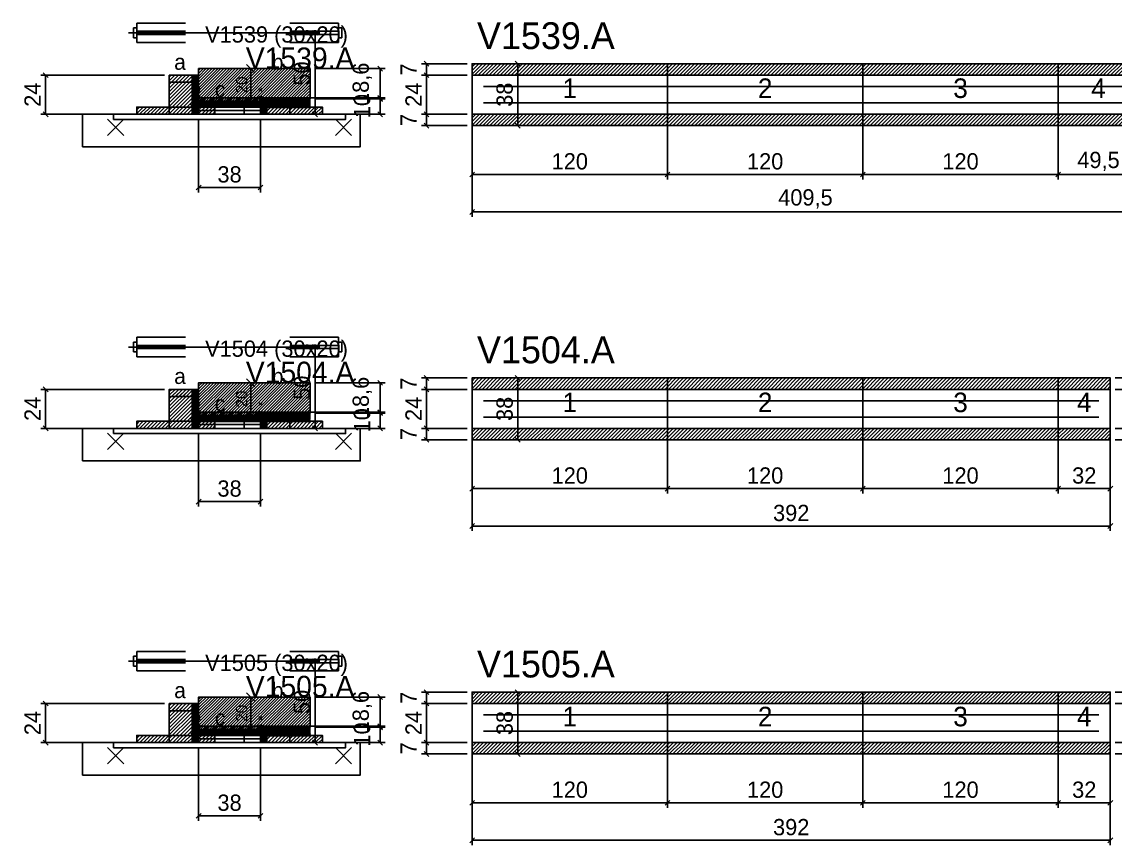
# Model space of a CAD drawing. Extents: x -9000 to 3070, y -8772 to 1250.
# Drawn here: x -69 to 603, y -8193 to -7687 of the extents above; entities that cross this region are included whole.
import ezdxf
from ezdxf.enums import TextEntityAlignment as Align

# ---------------------------------------------------------------- set-up
doc = ezdxf.new("R2010")
doc.units = 0
for name, color, linetype in [('5', 5, 'Continuous'), ('BARRA_ANCORAGEM', 126, 'Continuous'), ('barrote', 126, 'Continuous'), ('CONCRETO', 251, 'Continuous'), ('COTA', 241, 'Continuous'), ('Cota Seção (2x)', 241, 'Continuous'), ('detalhes', 7, 'Continuous'), ('Hachura', 251, 'Continuous'), ('HACHURACONCRETO', 251, 'Continuous'), ('Madeira', 126, 'Continuous'), ('NOMENCLATURA', 7, 'Continuous'), ('Painéis', 200, 'Continuous'), ('presilha', 224, 'Continuous'), ('SARR_2.2x7', 40, 'Continuous'), ('SARRAFO_2_2X7', 40, 'Continuous'), ('SCO-___-LAJ', 224, 'Continuous'), ('TENSOR', 224, 'Continuous'), ('Texto Seção', 7, 'Continuous')]:
    doc.layers.add(name, color=color, linetype=linetype)
doc.dimstyles.new('PAINEL', dxfattribs={"dimtxt": 10, "dimasz": 3, "dimexe": 3, "dimexo": 3, "dimgap": 3, "dimtad": 1, "dimblk": 'OBLIQUE', "dimblk1": 'OBLIQUE', "dimcen": 2.5, "dimclrd": 4, "dimclre": 4, "dimclrt": 240, "dimazin": 3, "dimtfac": 1, "dimtmove": 0, "dimatfit": 3})
doc.dimstyles.new('SECAO2X', dxfattribs={"dimtxt": 7, "dimasz": 5, "dimexe": 3, "dimexo": 3, "dimgap": 2, "dimtad": 3, "dimblk": 'OBLIQUE', "dimblk1": 'OBLIQUE', "dimcen": 2.5, "dimclrd": 4, "dimclre": 4, "dimclrt": 1, "dimazin": 3, "dimtfac": 1, "dimtmove": 0, "dimatfit": 3})

# ---------------------------------------------------------------- blocks, each defined once
blk = doc.blocks.new('PAR_ESQ')
for p, q in [((-1, -1), (1, 1)), ((-1, 1), (1, -1))]:
    blk.add_line(p, q)
blk = doc.blocks.new('PAR_FUNDO_ESQ')
for p, q in [((-1, -1), (1, 1)), ((-1, 1), (1, -1))]:
    blk.add_line(p, q)
blk = doc.blocks.new('PAR_FUNDO_DIR')
for p, q in [((-1, -1), (1, 1)), ((-1, 1), (1, -1))]:
    blk.add_line(p, q)
blk = doc.blocks.new('par_int_esq')
for p, q in [((-1, -1), (1, 1)), ((-1, 1), (1, -1))]:
    blk.add_line(p, q)
blk = doc.blocks.new('par_int_dir')
for p, q in [((-1, -1), (1, 1)), ((-1, 1), (1, -1))]:
    blk.add_line(p, q)
blk = doc.blocks.new('_OBLIQUE')
at = {"color": 0, "linetype": 'BYBLOCK'}
blk.add_line((-0.5, -0.5), (0.5, 0.5), dxfattribs=at)

msp = doc.modelspace()

# ---------------------------------------------------------------- hatches: boundary and pattern name
at = {"layer": 'COTA'}
h = msp.add_hatch(dxfattribs=at)
h.set_pattern_fill('ANSI31', scale=0.5)
h.paths.add_polyline_path([(208, -7720), (328, -7720), (328, -7713), (208, -7713)])
h = msp.add_hatch(dxfattribs=at)
h.set_pattern_fill('ANSI31', scale=0.5)
h.paths.add_polyline_path([(328, -7720), (448, -7720), (448, -7713), (328, -7713)])
h = msp.add_hatch(dxfattribs=at)
h.set_pattern_fill('ANSI31', scale=0.5)
h.paths.add_polyline_path([(448, -7720), (568, -7720), (568, -7713), (448, -7713)])
h = msp.add_hatch(dxfattribs=at)
h.set_pattern_fill('ANSI31', scale=0.5)
h.paths.add_polyline_path([(568, -7720), (617.5, -7720), (617.5, -7713), (568, -7713)])
h = msp.add_hatch(dxfattribs=at)
h.set_pattern_fill('ANSI31', scale=0.4)
h.paths.add_polyline_path([(40, -7736), (40, -7716), (108.5, -7716), (108.5, -7734.6), (78, -7734.6), (78, -7736)])
h = msp.add_hatch(dxfattribs=at)
h.set_pattern_fill('ANSI31', scale=0.5)
h.paths.add_polyline_path([(208, -7751), (328, -7751), (328, -7744), (208, -7744)])
h = msp.add_hatch(dxfattribs=at)
h.set_pattern_fill('ANSI31', scale=0.5)
h.paths.add_polyline_path([(328, -7751), (448, -7751), (448, -7744), (328, -7744)])
h = msp.add_hatch(dxfattribs=at)
h.set_pattern_fill('ANSI31', scale=0.5)
h.paths.add_polyline_path([(448, -7751), (568, -7751), (568, -7744), (448, -7744)])
h = msp.add_hatch(dxfattribs=at)
h.set_pattern_fill('ANSI31', scale=0.5)
h.paths.add_polyline_path([(568, -7751), (617.5, -7751), (617.5, -7744), (568, -7744)])
h = msp.add_hatch(dxfattribs=at)
h.set_pattern_fill('ANSI31', scale=0.4)
h.paths.add_polyline_path([(40, -7929), (40, -7909), (108.5, -7909), (108.5, -7927.6), (78, -7927.6), (78, -7929)])
h = msp.add_hatch(dxfattribs=at)
h.set_pattern_fill('ANSI31', scale=0.5)
h.paths.add_polyline_path([(208, -7913), (328, -7913), (328, -7906), (208, -7906)])
h = msp.add_hatch(dxfattribs=at)
h.set_pattern_fill('ANSI31', scale=0.5)
h.paths.add_polyline_path([(328, -7913), (448, -7913), (448, -7906), (328, -7906)])
h = msp.add_hatch(dxfattribs=at)
h.set_pattern_fill('ANSI31', scale=0.5)
h.paths.add_polyline_path([(448, -7913), (568, -7913), (568, -7906), (448, -7906)])
h = msp.add_hatch(dxfattribs=at)
h.set_pattern_fill('ANSI31', scale=0.5)
h.paths.add_polyline_path([(568, -7913), (600, -7913), (600, -7906), (568, -7906)])
h = msp.add_hatch(dxfattribs=at)
h.set_pattern_fill('ANSI31', scale=0.5)
h.paths.add_polyline_path([(208, -7944), (328, -7944), (328, -7937), (208, -7937)])
h = msp.add_hatch(dxfattribs=at)
h.set_pattern_fill('ANSI31', scale=0.5)
h.paths.add_polyline_path([(328, -7944), (448, -7944), (448, -7937), (328, -7937)])
h = msp.add_hatch(dxfattribs=at)
h.set_pattern_fill('ANSI31', scale=0.5)
h.paths.add_polyline_path([(448, -7944), (568, -7944), (568, -7937), (448, -7937)])
h = msp.add_hatch(dxfattribs=at)
h.set_pattern_fill('ANSI31', scale=0.5)
h.paths.add_polyline_path([(568, -7944), (600, -7944), (600, -7937), (568, -7937)])
h = msp.add_hatch(dxfattribs=at)
h.set_pattern_fill('ANSI31', scale=0.4)
h.paths.add_polyline_path([(40, -8122), (40, -8102), (108.5, -8102), (108.5, -8120.6), (78, -8120.6), (78, -8122)])
h = msp.add_hatch(dxfattribs=at)
h.set_pattern_fill('ANSI31', scale=0.5)
h.paths.add_polyline_path([(208, -8106), (328, -8106), (328, -8099), (208, -8099)])
h = msp.add_hatch(dxfattribs=at)
h.set_pattern_fill('ANSI31', scale=0.5)
h.paths.add_polyline_path([(328, -8106), (448, -8106), (448, -8099), (328, -8099)])
h = msp.add_hatch(dxfattribs=at)
h.set_pattern_fill('ANSI31', scale=0.5)
h.paths.add_polyline_path([(448, -8106), (568, -8106), (568, -8099), (448, -8099)])
h = msp.add_hatch(dxfattribs=at)
h.set_pattern_fill('ANSI31', scale=0.5)
h.paths.add_polyline_path([(568, -8106), (600, -8106), (600, -8099), (568, -8099)])
h = msp.add_hatch(dxfattribs=at)
h.set_pattern_fill('ANSI31', scale=0.5)
h.paths.add_polyline_path([(208, -8137), (328, -8137), (328, -8130), (208, -8130)])
h = msp.add_hatch(dxfattribs=at)
h.set_pattern_fill('ANSI31', scale=0.5)
h.paths.add_polyline_path([(328, -8137), (448, -8137), (448, -8130), (328, -8130)])
h = msp.add_hatch(dxfattribs=at)
h.set_pattern_fill('ANSI31', scale=0.5)
h.paths.add_polyline_path([(448, -8137), (568, -8137), (568, -8130), (448, -8130)])
h = msp.add_hatch(dxfattribs=at)
h.set_pattern_fill('ANSI31', scale=0.5)
h.paths.add_polyline_path([(568, -8137), (600, -8137), (600, -8130), (568, -8130)])
at = {"layer": 'Hachura'}
h = msp.add_hatch(dxfattribs=at)
h.set_pattern_fill('ANSI31', scale=0.5)
h.paths.add_polyline_path([(22, -7744), (36, -7744), (36, -7720), (22, -7720)])
h = msp.add_hatch(dxfattribs=at)
h.set_pattern_fill('ANSI31', scale=0.5)
h.paths.add_polyline_path([(22, -7724.4), (36, -7724.4), (36, -7720), (22, -7720)])
h = msp.add_hatch(dxfattribs=at)
h.set_pattern_fill('SOLID')
h.paths.add_polyline_path([(36, -7744), (40, -7744), (40, -7720), (36, -7720)])
h = msp.add_hatch(dxfattribs=at)
h.set_pattern_fill('SOLID')
h.paths.add_polyline_path([(40, -7739.6), (78, -7739.6), (78, -7736), (40, -7736)])
h = msp.add_hatch(dxfattribs=at)
h.set_pattern_fill('SOLID')
h.paths.add_polyline_path([(78, -7744), (82, -7744), (82, -7734), (78, -7734)])
h = msp.add_hatch(dxfattribs=at)
h.set_pattern_fill('SOLID')
h.paths.add_polyline_path([(78, -7734), (108.5, -7734), (108.5, -7740), (78, -7740)])
h = msp.add_hatch(dxfattribs=at)
h.set_pattern_fill('ANSI31', scale=0.5)
h.paths.add_polyline_path([(82, -7744), (96, -7744), (96, -7734), (82, -7734)])
h = msp.add_hatch(dxfattribs=at)
h.set_pattern_fill('ANSI31', scale=0.5)
h.paths.add_polyline_path([(82, -7738.4), (96, -7738.4), (96, -7734), (82, -7734)])
h = msp.add_hatch(dxfattribs=at)
h.set_pattern_fill('ANSI31', scale=0.5)
h.paths.add_polyline_path([(2, -7744), (22, -7744), (22, -7739.6), (2, -7739.6)])
h = msp.add_hatch(dxfattribs=at)
h.set_pattern_fill('ANSI31', scale=0.5)
h.paths.add_polyline_path([(40, -7744), (50, -7744), (50, -7739.6), (40, -7739.6)])
h = msp.add_hatch(dxfattribs=at)
h.set_pattern_fill('ANSI31', scale=0.5)
h.paths.add_polyline_path([(96, -7744), (116, -7744), (116, -7739.6), (96, -7739.6)])
h = msp.add_hatch(dxfattribs=at)
h.set_pattern_fill('ANSI31', scale=0.5)
h.paths.add_polyline_path([(22, -7937), (36, -7937), (36, -7913), (22, -7913)])
h = msp.add_hatch(dxfattribs=at)
h.set_pattern_fill('ANSI31', scale=0.5)
h.paths.add_polyline_path([(22, -7917.4), (36, -7917.4), (36, -7913), (22, -7913)])
h = msp.add_hatch(dxfattribs=at)
h.set_pattern_fill('SOLID')
h.paths.add_polyline_path([(36, -7937), (40, -7937), (40, -7913), (36, -7913)])
h = msp.add_hatch(dxfattribs=at)
h.set_pattern_fill('SOLID')
h.paths.add_polyline_path([(40, -7932.6), (78, -7932.6), (78, -7929), (40, -7929)])
h = msp.add_hatch(dxfattribs=at)
h.set_pattern_fill('SOLID')
h.paths.add_polyline_path([(78, -7937), (82, -7937), (82, -7927), (78, -7927)])
h = msp.add_hatch(dxfattribs=at)
h.set_pattern_fill('SOLID')
h.paths.add_polyline_path([(78, -7927), (108.5, -7927), (108.5, -7933), (78, -7933)])
h = msp.add_hatch(dxfattribs=at)
h.set_pattern_fill('ANSI31', scale=0.5)
h.paths.add_polyline_path([(82, -7937), (96, -7937), (96, -7927), (82, -7927)])
h = msp.add_hatch(dxfattribs=at)
h.set_pattern_fill('ANSI31', scale=0.5)
h.paths.add_polyline_path([(82, -7931.4), (96, -7931.4), (96, -7927), (82, -7927)])
h = msp.add_hatch(dxfattribs=at)
h.set_pattern_fill('ANSI31', scale=0.5)
h.paths.add_polyline_path([(2, -7937), (22, -7937), (22, -7932.6), (2, -7932.6)])
h = msp.add_hatch(dxfattribs=at)
h.set_pattern_fill('ANSI31', scale=0.5)
h.paths.add_polyline_path([(40, -7937), (50, -7937), (50, -7932.6), (40, -7932.6)])
h = msp.add_hatch(dxfattribs=at)
h.set_pattern_fill('ANSI31', scale=0.5)
h.paths.add_polyline_path([(96, -7937), (116, -7937), (116, -7932.6), (96, -7932.6)])
h = msp.add_hatch(dxfattribs=at)
h.set_pattern_fill('ANSI31', scale=0.5)
h.paths.add_polyline_path([(22, -8130), (36, -8130), (36, -8106), (22, -8106)])
h = msp.add_hatch(dxfattribs=at)
h.set_pattern_fill('ANSI31', scale=0.5)
h.paths.add_polyline_path([(22, -8110.4), (36, -8110.4), (36, -8106), (22, -8106)])
h = msp.add_hatch(dxfattribs=at)
h.set_pattern_fill('SOLID')
h.paths.add_polyline_path([(36, -8130), (40, -8130), (40, -8106), (36, -8106)])
h = msp.add_hatch(dxfattribs=at)
h.set_pattern_fill('SOLID')
h.paths.add_polyline_path([(40, -8125.6), (78, -8125.6), (78, -8122), (40, -8122)])
h = msp.add_hatch(dxfattribs=at)
h.set_pattern_fill('SOLID')
h.paths.add_polyline_path([(78, -8130), (82, -8130), (82, -8120), (78, -8120)])
h = msp.add_hatch(dxfattribs=at)
h.set_pattern_fill('SOLID')
h.paths.add_polyline_path([(78, -8120), (108.5, -8120), (108.5, -8126), (78, -8126)])
h = msp.add_hatch(dxfattribs=at)
h.set_pattern_fill('ANSI31', scale=0.5)
h.paths.add_polyline_path([(82, -8130), (96, -8130), (96, -8120), (82, -8120)])
h = msp.add_hatch(dxfattribs=at)
h.set_pattern_fill('ANSI31', scale=0.5)
h.paths.add_polyline_path([(82, -8124.4), (96, -8124.4), (96, -8120), (82, -8120)])
h = msp.add_hatch(dxfattribs=at)
h.set_pattern_fill('ANSI31', scale=0.5)
h.paths.add_polyline_path([(2, -8130), (22, -8130), (22, -8125.6), (2, -8125.6)])
h = msp.add_hatch(dxfattribs=at)
h.set_pattern_fill('ANSI31', scale=0.5)
h.paths.add_polyline_path([(40, -8130), (50, -8130), (50, -8125.6), (40, -8125.6)])
h = msp.add_hatch(dxfattribs=at)
h.set_pattern_fill('ANSI31', scale=0.5)
h.paths.add_polyline_path([(96, -8130), (116, -8130), (116, -8125.6), (96, -8125.6)])
at = {"layer": 'HACHURACONCRETO'}
h = msp.add_hatch(dxfattribs=at)
h.set_pattern_fill('ANSI31', scale=0.3)
h.paths.add_polyline_path([(40, -7739.6), (78, -7739.6), (78, -7734), (40, -7734)])
h = msp.add_hatch(dxfattribs=at)
h.set_pattern_fill('ANSI31', scale=0.3)
h.paths.add_polyline_path([(40, -7932.6), (78, -7932.6), (78, -7927), (40, -7927)])
h = msp.add_hatch(dxfattribs=at)
h.set_pattern_fill('ANSI31', scale=0.3)
h.paths.add_polyline_path([(40, -8125.6), (78, -8125.6), (78, -8120), (40, -8120)])

# ---------------------------------------------------------------- linework, layer by layer
for p, q in [((2, -7688), (32, -7688)), ((2, -7688), (2, -7700)), ((96, -7688), (126, -7688)), ((126, -7688), (126, -7700)), ((0, -7691), (0, -7697)), ((2, -7691), (0, -7691)), ((2, -7693), (32, -7693)), ((2, -7695), (32, -7695)), ((96, -7693), (126, -7693)), ((96, -7695), (126, -7695)), ((126, -7691), (128, -7691)), ((128, -7691), (128, -7697)), ((2, -7697), (0, -7697)), ((2, -7700), (32, -7700)), ((96, -7700), (126, -7700)), ((126, -7697), (128, -7697)), ((2, -7881), (32, -7881)), ((2, -7881), (2, -7893)), ((96, -7881), (126, -7881)), ((126, -7881), (126, -7893)), ((0, -7884), (0, -7890)), ((2, -7884), (0, -7884)), ((2, -7890), (0, -7890)), ((2, -7886), (32, -7886)), ((2, -7888), (32, -7888)), ((96, -7886), (126, -7886)), ((96, -7888), (126, -7888)), ((126, -7884), (128, -7884)), ((126, -7890), (128, -7890)), ((128, -7884), (128, -7890)), ((2, -7893), (32, -7893)), ((96, -7893), (126, -7893)), ((0, -8077), (0, -8083)), ((2, -8077), (0, -8077)), ((2, -8074), (32, -8074)), ((2, -8074), (2, -8086)), ((96, -8074), (126, -8074)), ((126, -8074), (126, -8086)), ((126, -8077), (128, -8077)), ((128, -8077), (128, -8083)), ((2, -8083), (0, -8083)), ((2, -8079), (32, -8079)), ((2, -8081), (32, -8081)), ((96, -8079), (126, -8079)), ((96, -8081), (126, -8081)), ((126, -8083), (128, -8083)), ((2, -8086), (32, -8086)), ((96, -8086), (126, -8086))]:
    msp.add_line(p, q)
at = {"layer": 'BARRA_ANCORAGEM'}
for p, q in [((40, -7736.3), (78, -7736.3)), ((40, -7738.3), (40, -7736.3)), ((40, -7738.3), (78, -7738.3)), ((40, -7739.7), (78, -7739.7)), ((40, -7741.7), (40, -7739.7)), ((40, -7741.7), (78, -7741.7)), ((78, -7738.3), (78, -7736.3)), ((78, -7741.7), (78, -7739.7)), ((40, -7929.3), (78, -7929.3)), ((40, -7931.3), (40, -7929.3)), ((78, -7931.3), (78, -7929.3)), ((40, -7931.3), (78, -7931.3)), ((40, -7932.7), (78, -7932.7)), ((40, -7934.7), (40, -7932.7)), ((40, -7934.7), (78, -7934.7)), ((78, -7934.7), (78, -7932.7)), ((40, -8122.3), (78, -8122.3)), ((40, -8124.3), (40, -8122.3)), ((40, -8124.3), (78, -8124.3)), ((78, -8124.3), (78, -8122.3)), ((40, -8125.7), (78, -8125.7)), ((40, -8127.7), (40, -8125.7)), ((40, -8127.7), (78, -8127.7)), ((78, -8127.7), (78, -8125.7))]:
    msp.add_line(p, q, dxfattribs=at)
at = {"layer": 'barrote'}
for points in [[(-31.25, -7764), (139.25, -7764), (139.25, -7744), (-31.25, -7744)], [(-31.25, -7957), (139.25, -7957), (139.25, -7937), (-31.25, -7937)], [(-31.25, -8150), (139.25, -8150), (139.25, -8130), (-31.25, -8130)]]:
    msp.add_lwpolyline(points, close=True, dxfattribs=at)
at = {"layer": 'CONCRETO'}
for points in [[(40, -7736), (40, -7716), (108.5, -7716), (108.5, -7734.6), (78, -7734.6), (78, -7736)], [(40, -7929), (40, -7909), (108.5, -7909), (108.5, -7927.6), (78, -7927.6), (78, -7929)], [(40, -8122), (40, -8102), (108.5, -8102), (108.5, -8120.6), (78, -8120.6), (78, -8122)]]:
    msp.add_lwpolyline(points, close=True, dxfattribs=at)
at = {"layer": 'HACHURACONCRETO'}
for points in [[(40, -7739.6), (78, -7739.6), (78, -7734), (40, -7734)], [(40, -7932.6), (78, -7932.6), (78, -7927), (40, -7927)], [(40, -8125.6), (78, -8125.6), (78, -8120), (40, -8120)]]:
    msp.add_lwpolyline(points, close=True, dxfattribs=at)
at = {"layer": 'Madeira'}
for points in [[(22, -7744), (36, -7744), (36, -7720), (22, -7720)], [(22, -7724.4), (36, -7724.4), (36, -7720), (22, -7720)], [(82, -7744), (96, -7744), (96, -7734), (82, -7734)], [(82, -7738.4), (96, -7738.4), (96, -7734), (82, -7734)], [(2, -7744), (22, -7744), (22, -7739.6), (2, -7739.6)], [(22, -7744), (36, -7744), (36, -7739.6), (22, -7739.6)], [(40, -7744), (50, -7744), (50, -7739.6), (40, -7739.6)], [(68, -7744), (78, -7744), (78, -7739.6), (68, -7739.6)], [(96, -7744), (116, -7744), (116, -7739.6), (96, -7739.6)], [(22, -7937), (36, -7937), (36, -7913), (22, -7913)], [(22, -7917.4), (36, -7917.4), (36, -7913), (22, -7913)], [(82, -7937), (96, -7937), (96, -7927), (82, -7927)], [(82, -7931.4), (96, -7931.4), (96, -7927), (82, -7927)], [(2, -7937), (22, -7937), (22, -7932.6), (2, -7932.6)], [(22, -7937), (36, -7937), (36, -7932.6), (22, -7932.6)], [(40, -7937), (50, -7937), (50, -7932.6), (40, -7932.6)], [(68, -7937), (78, -7937), (78, -7932.6), (68, -7932.6)], [(96, -7937), (116, -7937), (116, -7932.6), (96, -7932.6)], [(22, -8130), (36, -8130), (36, -8106), (22, -8106)], [(22, -8110.4), (36, -8110.4), (36, -8106), (22, -8106)], [(82, -8130), (96, -8130), (96, -8120), (82, -8120)], [(82, -8124.4), (96, -8124.4), (96, -8120), (82, -8120)], [(2, -8130), (22, -8130), (22, -8125.6), (2, -8125.6)], [(22, -8130), (36, -8130), (36, -8125.6), (22, -8125.6)], [(40, -8130), (50, -8130), (50, -8125.6), (40, -8125.6)], [(68, -8130), (78, -8130), (78, -8125.6), (68, -8125.6)], [(96, -8130), (116, -8130), (116, -8125.6), (96, -8125.6)]]:
    msp.add_lwpolyline(points, close=True, dxfattribs=at)
at = {"layer": 'Painéis'}
for p, q in [((208, -7720), (328, -7720)), ((208, -7744), (208, -7720)), ((328, -7744), (328, -7720)), ((328, -7744), (328, -7720)), ((328, -7720), (448, -7720)), ((328, -7744), (328, -7720)), ((448, -7744), (448, -7720)), ((448, -7744), (448, -7720)), ((448, -7720), (568, -7720)), ((448, -7744), (448, -7720)), ((568, -7744), (568, -7720)), ((568, -7744), (568, -7720)), ((568, -7720), (617.5, -7720)), ((568, -7744), (568, -7720)), ((208, -7744), (328, -7744)), ((328, -7744), (448, -7744)), ((448, -7744), (568, -7744)), ((568, -7744), (617.5, -7744)), ((208, -7913), (328, -7913)), ((208, -7937), (208, -7913)), ((328, -7937), (328, -7913)), ((328, -7937), (328, -7913)), ((328, -7913), (448, -7913)), ((328, -7937), (328, -7913)), ((448, -7937), (448, -7913)), ((448, -7937), (448, -7913)), ((448, -7913), (568, -7913)), ((448, -7937), (448, -7913)), ((568, -7937), (568, -7913)), ((568, -7937), (568, -7913)), ((568, -7913), (600, -7913)), ((568, -7937), (568, -7913)), ((600, -7937), (600, -7913)), ((208, -7937), (328, -7937)), ((328, -7937), (448, -7937)), ((448, -7937), (568, -7937)), ((568, -7937), (600, -7937)), ((208, -8106), (328, -8106)), ((208, -8130), (208, -8106)), ((328, -8130), (328, -8106)), ((328, -8130), (328, -8106)), ((328, -8106), (448, -8106)), ((328, -8130), (328, -8106)), ((448, -8130), (448, -8106)), ((448, -8130), (448, -8106)), ((448, -8106), (568, -8106)), ((448, -8130), (448, -8106)), ((568, -8130), (568, -8106)), ((568, -8130), (568, -8106)), ((568, -8106), (600, -8106)), ((568, -8130), (568, -8106)), ((600, -8130), (600, -8106)), ((208, -8130), (328, -8130)), ((328, -8130), (448, -8130)), ((448, -8130), (568, -8130)), ((568, -8130), (600, -8130))]:
    msp.add_line(p, q, dxfattribs=at)
for points in [[(36, -7744), (40, -7744), (40, -7720), (36, -7720)], [(40, -7739.6), (78, -7739.6), (78, -7736), (40, -7736)], [(78, -7744), (82, -7744), (82, -7734), (78, -7734)], [(78, -7734), (108.5, -7734), (108.5, -7734.6), (78, -7734.6)], [(36, -7937), (40, -7937), (40, -7913), (36, -7913)], [(40, -7932.6), (78, -7932.6), (78, -7929), (40, -7929)], [(78, -7937), (82, -7937), (82, -7927), (78, -7927)], [(78, -7927), (108.5, -7927), (108.5, -7927.6), (78, -7927.6)], [(36, -8130), (40, -8130), (40, -8106), (36, -8106)], [(40, -8125.6), (78, -8125.6), (78, -8122), (40, -8122)], [(78, -8130), (82, -8130), (82, -8120), (78, -8120)], [(78, -8120), (108.5, -8120), (108.5, -8120.6), (78, -8120.6)]]:
    msp.add_lwpolyline(points, close=True, dxfattribs=at)
at = {"layer": 'presilha'}
for p, q in [((-16, -7757), (-6, -7747)), ((-16, -7747), (-6, -7757)), ((124, -7757), (134, -7747)), ((124, -7747), (134, -7757)), ((-16, -7950), (-6, -7940)), ((-16, -7940), (-6, -7950)), ((124, -7950), (134, -7940)), ((124, -7940), (134, -7950)), ((-16, -8143), (-6, -8133)), ((-16, -8133), (-6, -8143)), ((124, -8143), (134, -8133)), ((124, -8133), (134, -8143))]:
    msp.add_line(p, q, dxfattribs=at)
at = {"layer": 'SARR_2.2x7'}
for points in [[(215, -7727), (328, -7727)], [(215, -7727), (328, -7727)], [(328, -7727), (448, -7727)], [(328, -7727), (448, -7727)], [(448, -7727), (568, -7727)], [(448, -7727), (568, -7727)], [(568, -7727), (610.5, -7727)], [(568, -7727), (610.5, -7727)], [(215, -7737), (328, -7737)], [(215, -7737), (328, -7737)], [(328, -7737), (448, -7737)], [(328, -7737), (448, -7737)], [(448, -7737), (568, -7737)], [(448, -7737), (568, -7737)], [(568, -7737), (610.5, -7737)], [(568, -7737), (610.5, -7737)], [(215, -7920), (328, -7920)], [(215, -7920), (328, -7920)], [(328, -7920), (448, -7920)], [(328, -7920), (448, -7920)], [(448, -7920), (568, -7920)], [(448, -7920), (568, -7920)], [(568, -7920), (593, -7920)], [(568, -7920), (593, -7920)], [(215, -7930), (328, -7930)], [(215, -7930), (328, -7930)], [(328, -7930), (448, -7930)], [(328, -7930), (448, -7930)], [(448, -7930), (568, -7930)], [(448, -7930), (568, -7930)], [(568, -7930), (593, -7930)], [(568, -7930), (593, -7930)], [(215, -8113), (328, -8113)], [(215, -8113), (328, -8113)], [(328, -8113), (448, -8113)], [(328, -8113), (448, -8113)], [(448, -8113), (568, -8113)], [(448, -8113), (568, -8113)], [(568, -8113), (593, -8113)], [(568, -8113), (593, -8113)], [(215, -8123), (328, -8123)], [(215, -8123), (328, -8123)], [(328, -8123), (448, -8123)], [(328, -8123), (448, -8123)], [(448, -8123), (568, -8123)], [(448, -8123), (568, -8123)], [(568, -8123), (593, -8123)], [(568, -8123), (593, -8123)]]:
    msp.add_lwpolyline(points, dxfattribs=at)
at = {"layer": 'SARRAFO_2_2X7'}
for p, q in [((36, -7729.2), (36, -7724.8)), ((36, -7724.8), (40, -7724.8)), ((36, -7729.2), (40, -7729.2)), ((40, -7729.2), (40, -7724.8)), ((36, -7739.2), (36, -7734.8)), ((36, -7734.8), (40, -7734.8)), ((40, -7739.2), (40, -7734.8)), ((36, -7739.2), (40, -7739.2)), ((78, -7741.2), (78, -7736.8)), ((78, -7736.8), (82, -7736.8)), ((78, -7741.2), (82, -7741.2)), ((82, -7741.2), (82, -7736.8)), ((36, -7922.2), (36, -7917.8)), ((36, -7917.8), (40, -7917.8)), ((36, -7922.2), (40, -7922.2)), ((40, -7922.2), (40, -7917.8)), ((36, -7932.2), (36, -7927.8)), ((36, -7927.8), (40, -7927.8)), ((40, -7932.2), (40, -7927.8)), ((78, -7934.2), (78, -7929.8)), ((78, -7929.8), (82, -7929.8)), ((82, -7934.2), (82, -7929.8)), ((36, -7932.2), (40, -7932.2)), ((78, -7934.2), (82, -7934.2)), ((36, -8115.2), (36, -8110.8)), ((36, -8110.8), (40, -8110.8)), ((40, -8115.2), (40, -8110.8)), ((36, -8115.2), (40, -8115.2)), ((36, -8125.2), (36, -8120.8)), ((36, -8120.8), (40, -8120.8)), ((36, -8125.2), (40, -8125.2)), ((40, -8125.2), (40, -8120.8)), ((78, -8127.2), (78, -8122.8)), ((78, -8122.8), (82, -8122.8)), ((82, -8127.2), (82, -8122.8)), ((78, -8127.2), (82, -8127.2))]:
    msp.add_line(p, q, dxfattribs=at)
at = {"layer": 'SCO-___-LAJ'}
for points in [[(208, -7720), (328, -7720), (328, -7713), (208, -7713)], [(328, -7720), (448, -7720), (448, -7713), (328, -7713)], [(448, -7720), (568, -7720), (568, -7713), (448, -7713)], [(568, -7720), (617.5, -7720), (617.5, -7713), (568, -7713)], [(-12.25, -7747.2), (130.25, -7747.2), (130.25, -7744), (-12.25, -7744)], [(208, -7751), (328, -7751), (328, -7744), (208, -7744)], [(328, -7751), (448, -7751), (448, -7744), (328, -7744)], [(448, -7751), (568, -7751), (568, -7744), (448, -7744)], [(568, -7751), (617.5, -7751), (617.5, -7744), (568, -7744)], [(208, -7913), (328, -7913), (328, -7906), (208, -7906)], [(328, -7913), (448, -7913), (448, -7906), (328, -7906)], [(448, -7913), (568, -7913), (568, -7906), (448, -7906)], [(568, -7913), (600, -7913), (600, -7906), (568, -7906)], [(-12.25, -7940.2), (130.25, -7940.2), (130.25, -7937), (-12.25, -7937)], [(208, -7944), (328, -7944), (328, -7937), (208, -7937)], [(328, -7944), (448, -7944), (448, -7937), (328, -7937)], [(448, -7944), (568, -7944), (568, -7937), (448, -7937)], [(568, -7944), (600, -7944), (600, -7937), (568, -7937)], [(208, -8106), (328, -8106), (328, -8099), (208, -8099)], [(328, -8106), (448, -8106), (448, -8099), (328, -8099)], [(448, -8106), (568, -8106), (568, -8099), (448, -8099)], [(568, -8106), (600, -8106), (600, -8099), (568, -8099)], [(-12.25, -8133.2), (130.25, -8133.2), (130.25, -8130), (-12.25, -8130)], [(208, -8137), (328, -8137), (328, -8130), (208, -8130)], [(328, -8137), (448, -8137), (448, -8130), (328, -8130)], [(448, -8137), (568, -8137), (568, -8130), (448, -8130)], [(568, -8137), (600, -8137), (600, -8130), (568, -8130)]]:
    msp.add_lwpolyline(points, close=True, dxfattribs=at)
at = {"layer": 'TENSOR'}
for p, q in [((-3, -7694), (106.5, -7694)), ((-3, -7887), (106.5, -7887)), ((-3, -8080), (106.5, -8080))]:
    msp.add_line(p, q, dxfattribs=at)

# ---------------------------------------------------------------- block references
at = {"layer": 'Painéis'}
for name, p in [('par_int_esq', (40, -7729)), ('par_int_dir', (78, -7729)), ('PAR_FUNDO_ESQ', (40, -7734)), ('PAR_FUNDO_DIR', (78, -7734)), ('PAR_ESQ', (36, -7739)), ('par_int_esq', (40, -7922)), ('par_int_dir', (78, -7922)), ('PAR_FUNDO_ESQ', (40, -7927)), ('PAR_FUNDO_DIR', (78, -7927)), ('PAR_ESQ', (36, -7932)), ('par_int_esq', (40, -8115)), ('par_int_dir', (78, -8115)), ('PAR_ESQ', (36, -8125)), ('PAR_FUNDO_ESQ', (40, -8120)), ('PAR_FUNDO_DIR', (78, -8120))]:
    msp.add_blockref(name, p, dxfattribs=at)

# ---------------------------------------------------------------- texts
at = {"layer": '5'}
for s, p in [('1', (268, -7728)), ('2', (388, -7728)), ('3', (508, -7728)), ('4', (592.75, -7728)), ('1', (268, -7921)), ('2', (388, -7921)), ('3', (508, -7921)), ('4', (584, -7921)), ('1', (268, -8114)), ('2', (388, -8114)), ('3', (508, -8114)), ('4', (584, -8114))]:
    msp.add_text(s, height=12, dxfattribs=at).set_placement(p, align=Align.MIDDLE_CENTER)
at = {"layer": 'detalhes'}
for s, p in [('b', (85, -7716.7)), ('a', (25, -7716.7)), ('c', (50, -7733.5)), ('a', (25, -7909.7)), ('b', (85, -7909.7)), ('c', (50, -7926.5)), ('a', (25, -8102.7)), ('b', (85, -8102.7)), ('c', (50, -8119.5))]:
    msp.add_text(s, height=9.6, dxfattribs=at).set_placement(p)
at = {"layer": 'NOMENCLATURA'}
for s, p in [('V1539.A', (211, -7704)), ('V1504.A', (211, -7897)), ('V1505.A', (211, -8090))]:
    msp.add_text(s, height=16.5, dxfattribs=at).set_placement(p)
at = {"layer": 'Texto Seção'}
for s, height, p in [('V1539 (30x20)', 10, (44, -7700)), ('V1539.A', 13, (69, -7716)), ('V1504 (30x20)', 10, (44, -7893)), ('V1504.A', 13, (69, -7909)), ('V1505 (30x20)', 10, (44, -8086)), ('V1505.A', 13, (69, -8102))]:
    msp.add_text(s, height=height, dxfattribs=at).set_placement(p)

# ---------------------------------------------------------------- dimensions: what is measured, and where the dimension line sits
at = {"layer": 'COTA'}
for base, p1, p2 in [((111.5, -7744), (96, -7744), (96, -7694)), ((151.5, -7734.6), (108.5, -7734.6), (108.5, -7716)), ((180, -7720), (208, -7720), (208, -7713)), ((236, -7751), (208, -7751), (208, -7713)), ((-54, -7744), (2, -7744), (22, -7720)), ((180, -7744), (208, -7744), (208, -7720)), ((151.5, -7744), (96, -7744), (96, -7734)), ((180, -7751), (208, -7751), (208, -7744)), ((111.5, -7937), (96, -7937), (96, -7887)), ((151.5, -7927.6), (108.5, -7927.6), (108.5, -7909)), ((180, -7913), (208, -7913), (208, -7906)), ((236, -7944), (208, -7944), (208, -7906)), ((628, -7944), (600, -7944), (600, -7906)), ((628, -7913), (600, -7913), (600, -7906)), ((-54, -7937), (2, -7937), (22, -7913)), ((180, -7937), (208, -7937), (208, -7913)), ((628, -7937), (600, -7937), (600, -7913)), ((151.5, -7937), (96, -7937), (96, -7927)), ((180, -7944), (208, -7944), (208, -7937)), ((628, -7944), (600, -7944), (600, -7937)), ((111.5, -8130), (96, -8130), (96, -8080)), ((151.5, -8120.6), (108.5, -8120.6), (108.5, -8102)), ((180, -8106), (208, -8106), (208, -8099)), ((236, -8137), (208, -8137), (208, -8099)), ((628, -8137), (600, -8137), (600, -8099)), ((628, -8106), (600, -8106), (600, -8099)), ((-54, -8130), (2, -8130), (22, -8106)), ((180, -8130), (208, -8130), (208, -8106)), ((628, -8130), (600, -8130), (600, -8106)), ((151.5, -8130), (96, -8130), (96, -8120)), ((180, -8137), (208, -8137), (208, -8130)), ((628, -8137), (600, -8137), (600, -8130))]:
    msp.add_linear_dim(base=base, p1=p1, p2=p2, angle=90, dimstyle='PAINEL', dxfattribs=at).render()
for base, p1, p2 in [((40, -7789), (40, -7744), (78, -7744)), ((208, -7781), (208, -7744), (328, -7744)), ((208, -7804), (208, -7744), (617.5, -7744)), ((328, -7781), (328, -7744), (448, -7744)), ((448, -7781), (448, -7744), (568, -7744)), ((568, -7781), (568, -7744), (617.5, -7744)), ((40, -7982), (40, -7937), (78, -7937)), ((208, -7974), (208, -7937), (328, -7937)), ((208, -7997), (208, -7937), (600, -7937)), ((328, -7974), (328, -7937), (448, -7937)), ((448, -7974), (448, -7937), (568, -7937)), ((568, -7974), (568, -7937), (600, -7937)), ((40, -8175), (40, -8130), (78, -8130)), ((208, -8167), (208, -8130), (328, -8130)), ((208, -8190), (208, -8130), (600, -8130)), ((328, -8167), (328, -8130), (448, -8130)), ((448, -8167), (448, -8130), (568, -8130)), ((568, -8167), (568, -8130), (600, -8130))]:
    msp.add_linear_dim(base=base, p1=p1, p2=p2, dimstyle='PAINEL', dxfattribs=at).render()
at = {"layer": 'Cota Seção (2x)'}
for base, p1, p2 in [((72, -7736), (40, -7736), (40, -7716)), ((72, -7929), (40, -7929), (40, -7909)), ((72, -8122), (40, -8122), (40, -8102))]:
    msp.add_linear_dim(base=base, p1=p1, p2=p2, angle=90, dimstyle='SECAO2X', dxfattribs=at).render()

doc.saveas('drawing.dxf')
